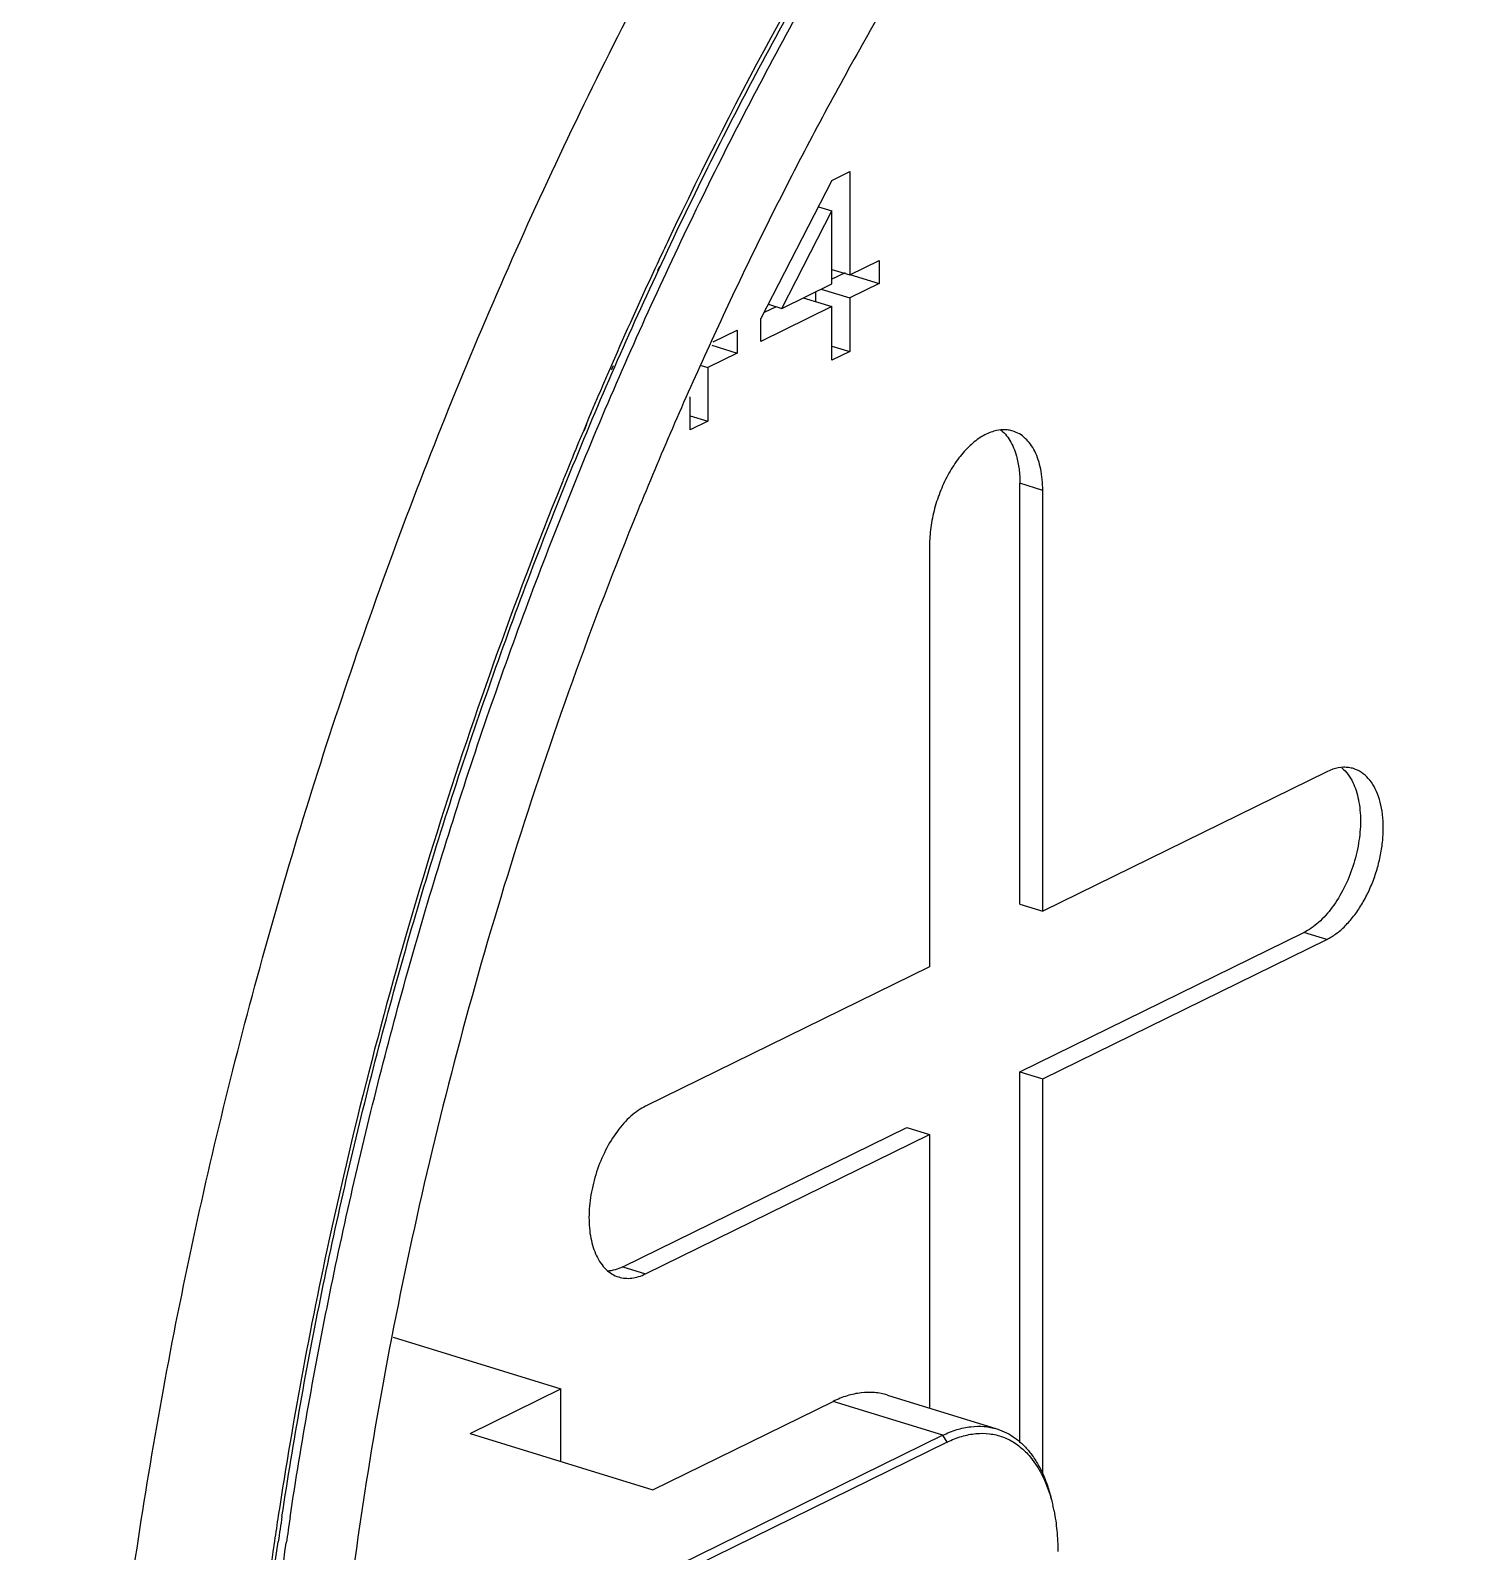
# Model space of a CAD drawing. Header units: inches. Extents: x 0 to 22, y 0 to 17.
# Drawn here: x 4.356 to 4.845, y 12.227 to 12.749 of the extents above; entities that cross this region are included whole.
import ezdxf

# ---------------------------------------------------------------- set-up
doc = ezdxf.new("R2010")
doc.units = ezdxf.units.IN
doc.header["$LTSCALE"] = 1.21
doc.header["$MEASUREMENT"] = 0
doc.layers.get('0').update_dxf_attribs({"linetype": 'CONTINUOUS'})

msp = doc.modelspace()

# ---------------------------------------------------------------- linework, layer by layer
at = {"color": 7}
for p, q in [((4.6308308371, 12.6972377836), (4.6369218378, 12.7002268126)), ((4.6369218378, 12.7002268126), (4.6369218378, 12.6647757634)), ((4.6308308371, 12.6972377836), (4.6064668344, 12.6498306185)), ((4.6261723468, 12.6881733526), (4.6308308371, 12.6867337702)), ((4.6135730096, 12.6533178228), (4.6308308371, 12.6867337702)), ((4.6308308371, 12.6617867344), (4.6308308371, 12.6867337702)), ((4.5707854517, 12.6684521771), (4.5700691671, 12.6669146032)), ((4.571689193, 12.6676951225), (4.5709720569, 12.6661627807)), ((4.6308308371, 12.666658025), (4.6369218378, 12.6647757634)), ((4.6369218378, 12.6647757634), (4.6470735134, 12.6697574822)), ((4.6470735134, 12.6697574822), (4.6470735134, 12.6618794703)), ((4.6135730096, 12.6533178228), (4.6308308371, 12.6617867344)), ((4.6353236097, 12.6655104651), (4.6308308371, 12.6633057326)), ((4.6470735134, 12.6618794703), (4.6369218378, 12.6568977515)), ((4.6369897674, 12.6649955835), (4.6470735134, 12.6618794703)), ((4.6209802697, 12.6569527781), (4.6308308371, 12.6539087225)), ((4.6251719342, 12.6590097482), (4.6251719342, 12.6556574558)), ((4.6270712704, 12.659941807), (4.6369218378, 12.6568977515)), ((4.6369218378, 12.6568977515), (4.6369218378, 12.638515726)), ((4.6308308371, 12.6539087225), (4.6064668344, 12.6419526065)), ((4.611673673399999, 12.6539047621), (4.6075107774, 12.6518619094)), ((4.6089873027, 12.6547349134), (4.6135730096, 12.6533178228)), ((4.6308308371, 12.635526697), (4.6308308371, 12.6539087225)), ((4.5900723063, 12.6417853526), (4.598345508, 12.6458452503)), ((4.598345508, 12.6458452503), (4.598345508, 12.6379672383)), ((4.6064668344, 12.6419526065), (4.6064668344, 12.6498306185)), ((4.5896006195, 12.6406696133), (4.598345508, 12.6379672383)), ((4.598345508, 12.6379672383), (4.5881938324, 12.6329855196)), ((4.6308308371, 12.6403979876), (4.6369218378, 12.638515726)), ((4.6369218378, 12.638515726), (4.6308308371, 12.635526697)), ((4.5552427646, 12.6340350246), (4.5545617756, 12.6324740466)), ((4.5557596081, 12.6336575575), (4.5550424719, 12.6321252157)), ((4.5859715595, 12.6336722538), (4.5881938324, 12.6329855196)), ((4.5881938324, 12.6329855196), (4.5881938324, 12.6146034941)), ((4.5821028317, 12.6116144651), (4.5821028317, 12.6229341634)), ((4.5475224399, 12.6160567757), (4.5464445513, 12.6134961549)), ((4.5481247105, 12.6174819925), (4.5475224399, 12.6160567757)), ((4.5481737824, 12.6174485329), (4.5475224399, 12.6160567757)), ((4.5821028317, 12.6164857557), (4.5881938324, 12.6146034941)), ((4.5881938324, 12.6146034941), (4.5821028317, 12.6116144651)), ((4.5464445513, 12.6134961549), (4.5455021875, 12.6112469816)), ((4.5465319898, 12.613437532), (4.5456632123, 12.6111400512)), ((4.6953186358, 12.4489287683), (4.6953186358, 12.5933050791)), ((4.7031519049, 12.4465081051), (4.7031519049, 12.5908844159)), ((4.6643012819, 12.5718192992), (4.6643012819, 12.4274429884)), ((4.8026906723, 12.4951839212), (4.8005892674, 12.4943234177)), ((4.8005892674, 12.4943234177), (4.7031519049, 12.4465081051)), ((4.6953186358, 12.4489287683), (4.7031519049, 12.4465081051)), ((4.6953186358, 12.3913624562), (4.7927559983, 12.4391777688)), ((4.7031519049, 12.3889417929), (4.8005892674, 12.4367571055)), ((4.6643012819, 12.4274429884), (4.5668639193, 12.3796276758)), ((4.6953186358, 12.3913624562), (4.7031519049, 12.3889417929)), ((4.6953186358, 12.2640566098), (4.6953186358, 12.3913624562)), ((4.7031519049, 12.253150069), (4.7031519049, 12.3889417929)), ((4.5590306503, 12.3244820269), (4.6564680128, 12.3722973395)), ((4.5668639193, 12.3220613637), (4.6643012819, 12.3698766763)), ((4.6564680128, 12.3722973395), (4.6643012819, 12.3698766763)), ((4.6643012819, 12.3698766763), (4.6643012819, 12.2759967245)), ((4.4802387341, 12.3003555411), (4.5377991272, 12.2825680343)), ((4.5067186288, 12.2673159409), (4.5377991272, 12.2825680343)), ((4.5377991272, 12.2577113405), (4.5377991272, 12.2825680343)), ((4.649835557799999, 12.2804669714), (4.6874352495, 12.2688477878)), ((4.5693847816, 12.2479506351), (4.6312349733, 12.2783023007)), ((4.6688346651, 12.2666831171), (4.460263712200001, 12.1643313595)), ((4.5067186288, 12.2673159409), (4.5693847816, 12.2479506351)), ((4.6704013188, 12.2643568621), (4.4598034025, 12.1610104153))]:
    msp.add_line(p, q, dxfattribs=at)
at = {"color": 8}
for p, q in [((4.7031519049, 12.5908844159), (4.6953186358, 12.5933050791)), ((4.8005892674, 12.4367571055), (4.7927559983, 12.4391777688)), ((4.5590306503, 12.3244820269), (4.5668639193, 12.3220613637)), ((4.6688346651, 12.2666831171), (4.6312349733, 12.2783023007)), ((4.6704013188, 12.2643568621), (4.6688346649, 12.2666831168))]:
    msp.add_line(p, q, dxfattribs=at)
at = {"color": 7}
for centre, radius, start, end in [((5.8677076007, 12.0657633871), 1.430106726, 148.0714817908, 154.6936208864), ((5.945244697100001, 12.0272293864), 1.5166756029, 154.6296945896, 154.989662973), ((5.9607955147, 12.0200111487), 1.5338200199, 155.0542660477, 156.4016095774), ((5.9759758386, 12.0133016314), 1.550416853, 156.46190792, 156.6285359958), ((5.9790754858, 12.0119631246), 1.5537931547, 156.6285697731, 156.8934942102), ((5.9820577747, 12.0106896403), 1.5570359634, 156.8934593464, 157.0635493572), ((5.988653594800001, 12.0079165891), 1.56419102, 157.3119259031, 157.4760607947), ((5.991610076900001, 12.0066907933), 1.5673915452, 157.4760697971, 157.6700634837), ((5.9945707385, 12.0054745412), 1.5705922929, 157.6700571148, 157.8492297965), ((5.997184647, 12.0044102819), 1.5734145554, 157.8492243296, 158.0136160926), ((6.0249063384, 11.9937417824), 1.6031157072, 158.2075253232, 167.5406978876), ((5.9996911142, 12.0033983937), 1.5761175714, 158.0136193791, 158.1931824335), ((5.9730452711, 12.0054736916), 1.5499449035, 167.5505603065, 171.3297799413), ((5.9268515305, 12.0131238545), 1.5031259279, 171.352618988, 171.6896294901), ((5.917783600700001, 12.015580818), 1.4924872018, 171.3964281235, 171.7350534389), ((4.6503641753, 12.2294678509), 0.0577633008, 11.2363752848, 13.2299477266), ((5.9172787299, 12.0157509408), 1.4891701704, 171.3987136931, 171.7379971824)]:
    msp.add_arc(centre, radius, start, end, dxfattribs=at)
for points, knots in [([(4.8480679826, 13.0114424127), (4.835365718899999, 12.9998347026), (4.8102669371, 12.9753907198), (4.774247969, 12.9359685956), (4.7393718572, 12.8933466391), (4.7058200444, 12.847742984), (4.673762199700001, 12.7993910328), (4.6433621298, 12.748538179), (4.6147765517, 12.6954445125), (4.588149466, 12.640383142), (4.563620372, 12.5836344922), (4.5413112421, 12.5254901889), (4.5213412861, 12.4662475939), (4.5038065287, 12.4062135629), (4.4888026902, 12.3456908528), (4.4764013332, 12.2849855646), (4.4666749144, 12.2244196545), (4.4619617239, 12.1840240467), (4.4600741711, 12.1639274627)], [0, 0, 0, 0, 0.0542584076, 0.1103941148, 0.168297119, 0.2278328108, 0.2888453052, 0.3511598809000001, 0.4145872313, 0.4789238311, 0.5439586054, 0.6094730961, 0.6752432091, 0.7410374356999999, 0.8066292734999999, 0.8718073731999999, 0.9363516365000001, 1, 1, 1, 1]), ([(4.4365360155, 12.9239948528), (4.4247101457, 12.9050738299), (4.4017300516, 12.8663376321), (4.3696124225, 12.8063285342), (4.3396799119, 12.7441430091), (4.3120813742, 12.6801008546), (4.2869526995, 12.6145153087), (4.2644169667, 12.5477110435), (4.2445886738, 12.4800221642), (4.2332098103, 12.4344105788), (4.227998311499999, 12.4115336887)], [0, 0, 0, 0, 0.120444569, 0.2430286223, 0.3672997264, 0.4928740745, 0.6193576056, 0.7463240763, 0.8733461076000001, 1, 1, 1, 1]), ([(4.3773010557, 12.0783118099), (4.378157316, 12.0951239801), (4.3804659323, 12.1289486485), (4.3874033178, 12.1971575886), (4.4004202767, 12.2831247084), (4.4226505687, 12.386051433), (4.4513231385, 12.488141975), (4.4861191587, 12.5882490126), (4.5266447726, 12.6852494121), (4.5650292237, 12.7630241874), (4.5982516866, 12.8227374642), (4.615649474700001, 12.8516832136), (4.6245344738, 12.8658989351)], [0, 0, 0, 0, 0.0605635268, 0.1219455305, 0.2466261246, 0.3731394372, 0.5005509176, 0.6278915003, 0.7541937475, 0.8785278801999999, 0.93968836, 1, 1, 1, 1]), ([(4.4420912724, 12.2388524009), (4.4459884079, 12.2646108037), (4.4551750957, 12.3161914454), (4.4728966357, 12.3930130674), (4.4945250517, 12.4692313777), (4.5198937533, 12.5442737531), (4.548817247200001, 12.617578915), (4.5810769683, 12.6886013165), (4.6164310708, 12.7568074691), (4.6421929007, 12.8005774501), (4.6555461164, 12.8218553288)], [0, 0, 0, 0, 0.1250445172, 0.2513474357, 0.3782695641, 0.5051703425, 0.6314125429999999, 0.7563665519, 0.8794227726999999, 1, 1, 1, 1]), ([(4.4448572211, 12.23846757), (4.4487459591, 12.2641774064), (4.4579136512, 12.315660918), (4.4756005568, 12.3923378129), (4.4971880665, 12.4684124205), (4.5225099162, 12.5433128361), (4.5513807828, 12.6164785433), (4.5835823884, 12.6873647359), (4.6188731915, 12.7554386702), (4.6445892471, 12.7991229044), (4.6579187606, 12.8203587603)], [0, 0, 0, 0, 0.1250449826, 0.2513489765, 0.3782723944, 0.5051742788, 0.6314170644, 0.7563707948, 0.8794255816, 1, 1, 1, 1]), ([(4.6864131739, 12.6111760908), (4.6849607032, 12.6107632022), (4.6819986949, 12.609392672), (4.677942653500001, 12.6062148502), (4.6741558581, 12.6019506917), (4.6708024982, 12.5967814062), (4.668016363, 12.5909351816), (4.6659234352, 12.5846622034), (4.6646217451, 12.5782451308), (4.6643012819, 12.5739293455), (4.6643012819, 12.5718192992)], [0, 0, 0, 0, 0.09501173869999999, 0.2025062695, 0.3222568377, 0.4521935214, 0.5889693307, 0.7286802579, 0.8672337378, 1, 1, 1, 1]), ([(4.6929529303, 12.6112082745), (4.6924446324, 12.6113651405), (4.6913929638, 12.6116009174), (4.6891855084, 12.6117504383), (4.6875038048, 12.6114861205), (4.6864131739, 12.6111760908)], [0, 0, 0, 0, 0.2411099566, 0.4860817684000001, 1, 1, 1, 1]), ([(4.6885658031, 12.6118036088), (4.6892053577, 12.6113018179), (4.6904229554, 12.6101241802), (4.6919511893, 12.6079857109), (4.6932168994, 12.6054651036), (4.6938513119, 12.6036230594), (4.6941248165, 12.6026537863)], [0, 0, 0, 0, 0.2243167994, 0.4640148482, 0.7220920094, 1, 1, 1, 1]), ([(4.7031519049, 12.5908844159), (4.7031519049, 12.5921405208), (4.7030417625, 12.5945916728), (4.7023853736, 12.5991396123), (4.7010808895, 12.6032919246), (4.699031349, 12.606730138), (4.6972622411, 12.6087590867), (4.6952351052, 12.6102955264), (4.6937222388, 12.610970858), (4.6929529303, 12.6112082745)], [0, 0, 0, 0, 0.1555920139, 0.3032621629, 0.5689330644, 0.6872558998999999, 0.7969963287999999, 0.90027211, 1, 1, 1, 1]), ([(4.6941248165, 12.6026537863), (4.6945365224, 12.6011947414), (4.6951358493, 12.5980899548), (4.6953186358, 12.5949378536), (4.6953186358, 12.5933050791)], [0, 0, 0, 0, 0.4814602948, 1, 1, 1, 1]), ([(4.8005892674, 12.4367571055), (4.8017106235, 12.4373073872), (4.803946965, 12.4387097882), (4.8070490867, 12.4414262118), (4.8099706174, 12.4447922623), (4.812637856399999, 12.4487092539), (4.8149789195, 12.4530772113), (4.816937576, 12.4577777326), (4.8184558095, 12.4626877174), (4.819496701, 12.4676736485), (4.820029566100001, 12.4726030273), (4.8200418976, 12.4773438037), (4.8195322406, 12.4817713296), (4.8185108345, 12.4857695154), (4.8170011586, 12.4892363298), (4.8150262237, 12.4920772935), (4.8126301275, 12.494209308), (4.8107634464, 12.4951037463), (4.8098156543, 12.4953969234)], [0, 0, 0, 0, 0.0542769632, 0.1139716642, 0.1785976497, 0.2474170262, 0.3194778077, 0.3935719757, 0.4683550116, 0.5424668648, 0.6145590713, 0.683431098, 0.7480512622, 0.8077108390000001, 0.8621057540000001, 0.9115049386, 0.9568903934999999, 1, 1, 1, 1]), ([(4.8098156543, 12.4953969234), (4.8092643455, 12.4955674578), (4.8081189708, 12.4958178891), (4.8057038135, 12.4959318355), (4.8038723442, 12.4955720494), (4.8026906723, 12.4951839212)], [0, 0, 0, 0, 0.2395165713, 0.4837712681, 1, 1, 1, 1]), ([(4.8058327185, 12.4956617291), (4.8065899576, 12.4950109852), (4.8080052648, 12.4934530565), (4.8090732642, 12.4916474462), (4.8095482974, 12.4906702515)], [0, 0, 0, 0, 0.4788725515, 1, 1, 1, 1]), ([(4.8095482974, 12.4906702515), (4.8099913175, 12.4897589113), (4.8107664515, 12.4877958947), (4.8118840941, 12.4834395726), (4.812395931499999, 12.4773384121), (4.8117111135, 12.4696361402), (4.809788520400001, 12.4618222462), (4.8067513353, 12.4544104946), (4.8028031043, 12.4478814422), (4.7988273682, 12.4433804868), (4.7953939466, 12.4406590627), (4.7936356794, 12.4396094536), (4.7927559983, 12.4391777688)], [0, 0, 0, 0, 0.0521180201, 0.1081443616, 0.2308667203, 0.3647487383, 0.5043021453000001, 0.6431916675, 0.7751518770999999, 0.8951241019, 0.9496009798999999, 1, 1, 1, 1]), ([(4.227998311499999, 12.4115336887), (4.2214890696, 12.382960102), (4.2100043831, 12.3258449938), (4.1974011569, 12.2401075842), (4.1895984239, 12.1553825611), (4.186658273, 12.0723367894), (4.1886062387, 11.991618367), (4.1954267007, 11.9138613233), (4.2052300778, 11.8513745673), (4.215536992, 11.8034469823), (4.227154140400001, 11.7580632966), (4.2444368344, 11.7042494706), (4.2659193761, 11.6534603809), (4.2853337946, 11.6157659876), (4.3056142856, 11.58098665), (4.3334220372, 11.5411602635), (4.3651265564, 11.505846032), (4.3922223829, 11.4812199669), (4.4131583052, 11.4646965349), (4.4348826436, 11.4499623249), (4.4573533016, 11.4370476334), (4.4805214918, 11.4259773309), (4.4964294056, 11.4198334323), (4.504464907, 11.4170841028)], [0, 0, 0, 0, 0.0787483932, 0.1564655441, 0.2327595591, 0.3072625531, 0.3796372443, 0.4495870565, 0.516864089, 0.5494438352000001, 0.5812901944, 0.6427219903, 0.7011357431, 0.7292342804999999, 0.7566104601000001, 0.8092800467, 0.859459005, 0.8837560643000001, 0.9076009322, 0.9310658279999999, 0.9542300695999999, 0.9771785709999999, 1, 1, 1, 1]), ([(4.5668639193, 12.3796276758), (4.5659877446, 12.3791977117), (4.5642364695, 12.3781530575), (4.5608160987, 12.3754461489), (4.5568529789, 12.3709708385), (4.552911842799999, 12.3644776359), (4.5498720355, 12.357102799), (4.5479359936, 12.3493207447), (4.5472269786, 12.3416395398), (4.547709583600001, 12.3355458241), (4.5487984161, 12.3311843424), (4.5495580061, 12.3292146919), (4.549993085, 12.3282987614)], [0, 0, 0, 0, 0.0503539716, 0.1047657044, 0.2245584416, 0.356316182, 0.4950437434, 0.634541619, 0.7685123554000001, 0.8914825761, 0.9476841776999999, 1, 1, 1, 1]), ([(4.549993085, 12.3282987614), (4.550421984700001, 12.3273958394), (4.5513794847, 12.3257153833), (4.553184026, 12.3235650574), (4.5552721754, 12.3219402867), (4.556840545, 12.3212343872), (4.5576375324, 12.3209878579)], [0, 0, 0, 0, 0.2758331561, 0.5308524143, 0.7697979898, 1, 1, 1, 1]), ([(4.5590306503, 12.3244820269), (4.5581837786, 12.3240664427), (4.5564787674, 12.3233910573), (4.5546729077, 12.3230473337), (4.553795088999999, 12.3229796244)], [0, 0, 0, 0, 0.5172499268, 1, 1, 1, 1]), ([(4.5576375324, 12.3209878579), (4.5583450036, 12.3207690184), (4.559835961, 12.3204807513), (4.5621605859, 12.320535927), (4.564544227, 12.3210572206), (4.5660937474, 12.3216834182), (4.5668639193, 12.3220613637)], [0, 0, 0, 0, 0.2337756807, 0.4749657154, 0.7291746656, 1, 1, 1, 1]), ([(4.6498355076, 12.2804668055), (4.6484098129, 12.2809073824), (4.6454068336, 12.2814860288), (4.6407229966, 12.2813844506), (4.6359162669, 12.2803308486), (4.632790429, 12.2790656076), (4.6312349734, 12.2783023008)], [0, 0, 0, 0, 0.2336479462, 0.4745077242, 0.7287055551999999, 1, 1, 1, 1]), ([(4.6688346649, 12.2666831172), (4.670390128, 12.2674464276), (4.6735159468, 12.2687117078), (4.6783226699, 12.2697653719), (4.683006521999999, 12.2698669863), (4.6860095442, 12.2692884134), (4.6874352683, 12.2688478487)], [0, 0, 0, 0, 0.2712945417, 0.5254899545, 0.7663492523000001, 1, 1, 1, 1]), ([(4.6704013205, 12.2643568631), (4.6719955425, 12.2651391937), (4.6751998299, 12.2664214951), (4.6785903112, 12.2671074152), (4.6802413193, 12.267260735)], [0, 0, 0, 0, 0.517140892, 1, 1, 1, 1]), ([(4.6802413193, 12.267260735), (4.6817981666, 12.2674053106), (4.6849123953, 12.2673776094), (4.6894445154, 12.2662920329), (4.693634692, 12.2641803353), (4.6960789477, 12.262182199), (4.6972129317, 12.2610584738)], [0, 0, 0, 0, 0.2515041502, 0.4963886272999999, 0.7432017609, 1, 1, 1, 1]), ([(4.6874352683, 12.2688478487), (4.6885474088, 12.2685041849), (4.6907375964, 12.2676163627), (4.6937972132, 12.2657333354), (4.696616800299999, 12.2633156604), (4.6991657456, 12.2603872204), (4.70142662, 12.2569820047), (4.7033800654, 12.2531316471), (4.7050083595, 12.2488713008), (4.7058478354, 12.2458623772), (4.7062144803, 12.2443033979)], [0, 0, 0, 0, 0.1080401327, 0.2181230257, 0.3320721422, 0.4514361636, 0.5773329554, 0.7104991615, 0.8513543462000001, 1, 1, 1, 1]), ([(4.6972129317, 12.2610584738), (4.6978060918, 12.2604706798), (4.7001848303, 12.2578658277), (4.7020591597, 12.2548237273), (4.7032278207, 12.252402786)], [0, 0, 0, 0, 0.2370116069, 1, 1, 1, 1]), ([(4.7032278207, 12.252402786), (4.7035836548, 12.2516656574), (4.7049776548, 12.2485286473), (4.7059962367, 12.2452309052), (4.7065944043, 12.2426875435)], [0, 0, 0, 0, 0.2385470377, 1, 1, 1, 1]), ([(4.7070202487, 12.2407234396), (4.7074641923, 12.2384916705), (4.7081163883, 12.2338541144), (4.7083195267, 12.2291778037), (4.7083195267, 12.2267796992)], [0, 0, 0, 0, 0.4868827936, 1, 1, 1, 1]), ([(4.4395089593, 12.230378615), (4.4337819325, 12.1911699545), (4.427563971600001, 12.1324666686), (4.4243617181, 12.0546562726), (4.4245471109, 11.9979323935), (4.4272945749, 11.942612215), (4.4325967777, 11.8889405933), (4.4404256294, 11.8371572139), (4.4507523297, 11.7874931691), (4.4635265475, 11.7401687604), (4.4786989826, 11.6953958212), (4.4961986763, 11.6533720516), (4.5159572543, 11.6142871018), (4.5378848101, 11.578313933), (4.561895954, 11.5456177963), (4.5878789773, 11.5163491592), (4.6067280138, 11.498957176), (4.6164220122, 11.4909289595)], [0, 0, 0, 0, 0.1503266133, 0.2236120625, 0.2953762403, 0.3654459091, 0.4336642728, 0.4998986019, 0.5640384293999999, 0.6260045673, 0.6857473031, 0.7432565179, 0.7985602614, 0.8517350876, 0.902904815, 0.9522489654, 1, 1, 1, 1]), ([(4.4260959725, 12.0324316441), (4.4260959725, 12.0485821598), (4.4267289148, 12.0811685642), (4.430455708399999, 12.147201843), (4.43597526, 12.1969293751), (4.4407974893, 12.2301270237)], [0, 0, 0, 0, 0.2442283415, 0.4927160593, 1, 1, 1, 1]), ([(4.4289058462, 12.0325575952), (4.4289058462, 12.0486666112), (4.4295369376, 12.0811692381), (4.4332527882, 12.1470326147), (4.4387561018, 12.1966322619), (4.4435642024, 12.2297446044)], [0, 0, 0, 0, 0.2442294337, 0.4927176207, 1, 1, 1, 1])]:
    msp.add_open_spline(points, degree=3, knots=knots, dxfattribs=at)

doc.saveas('drawing.dxf')
